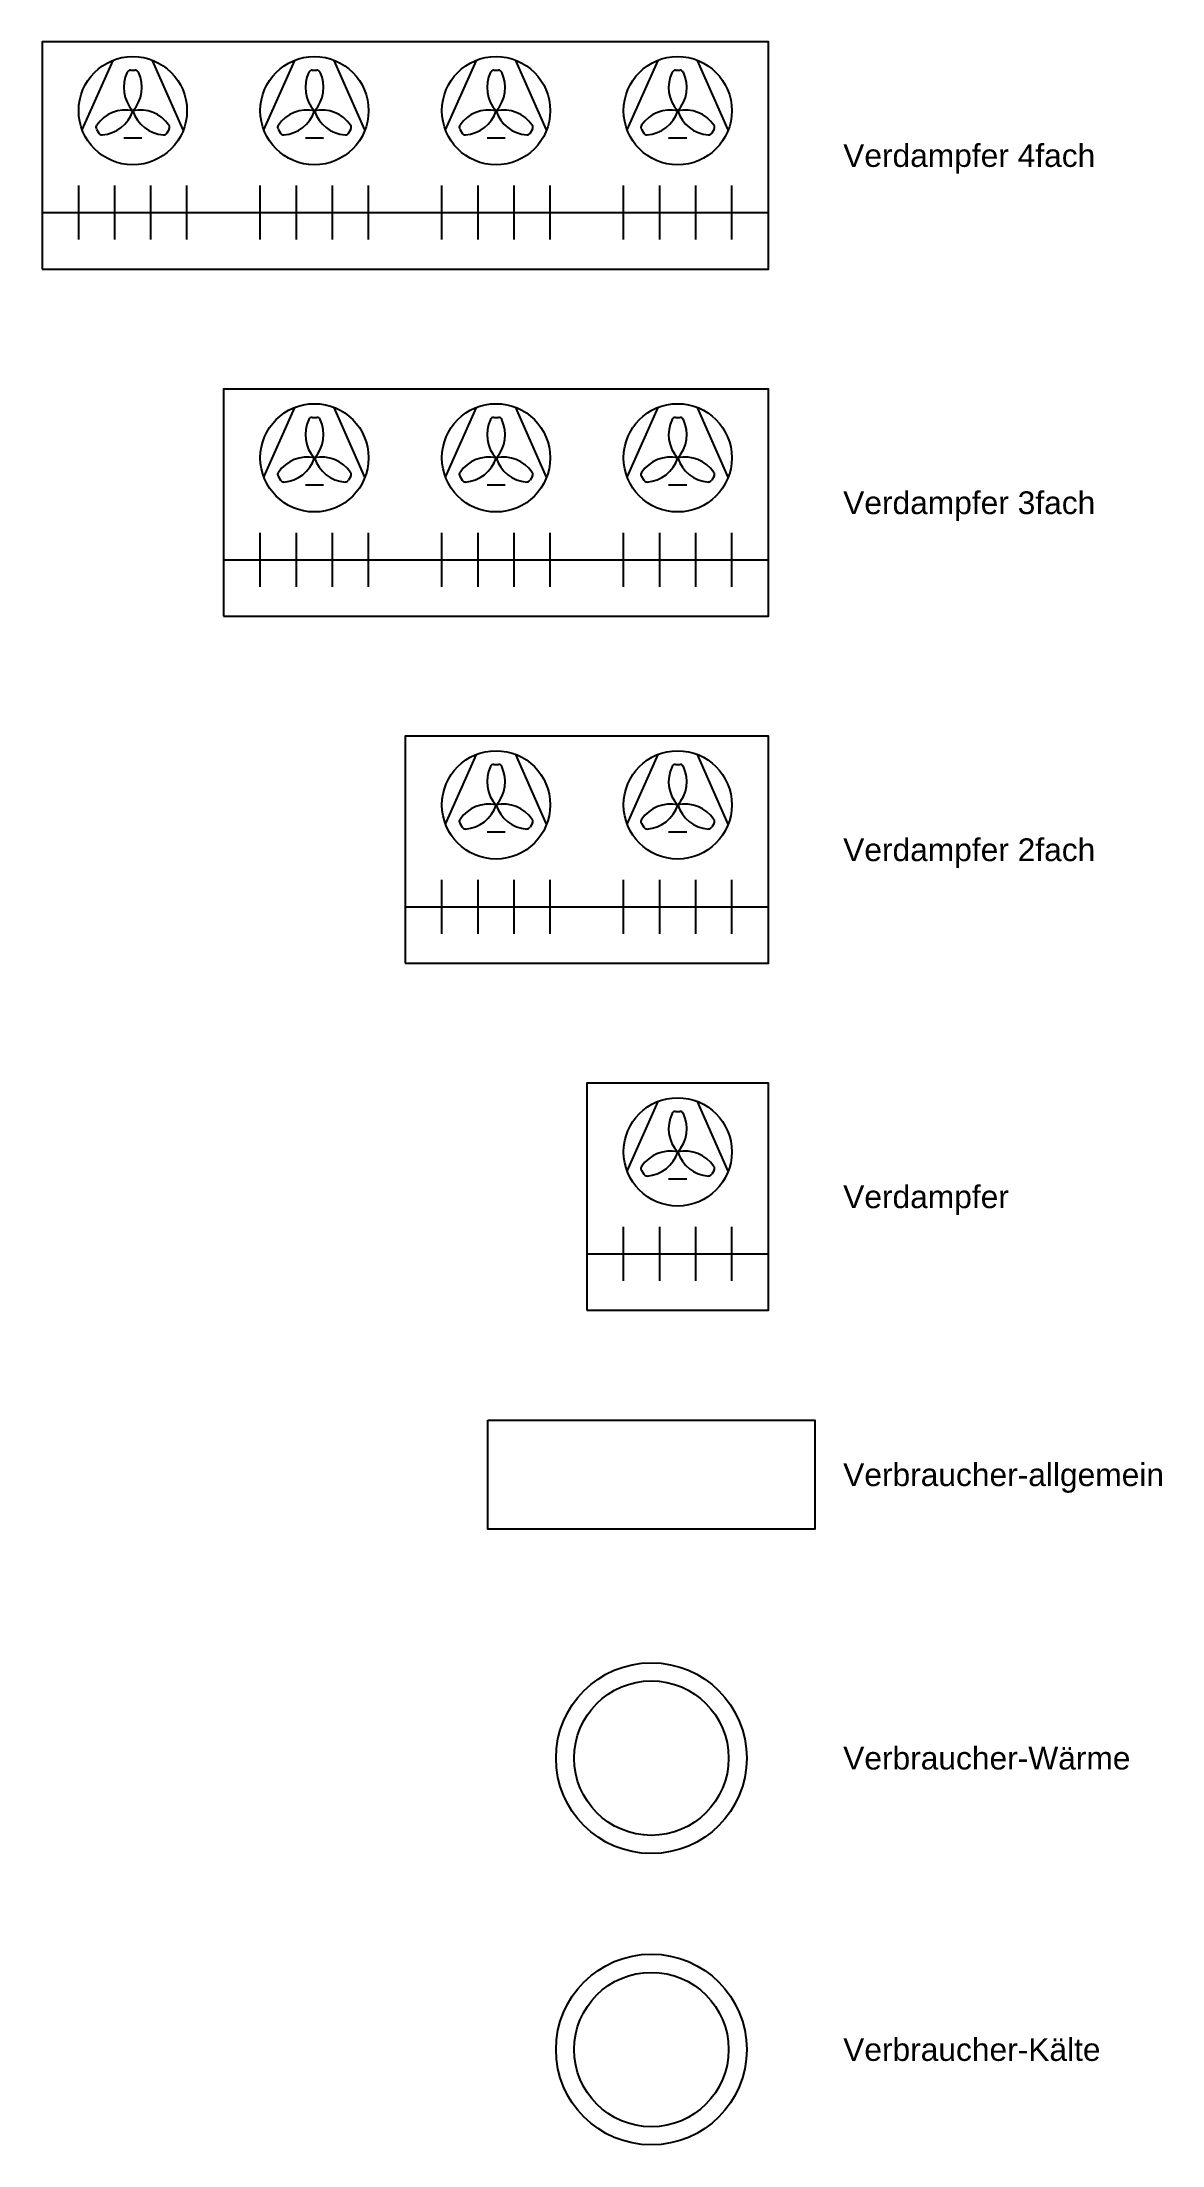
# Model space of a CAD drawing. Header units: millimetres. Extents: x -3235 to 2931, y -9767 to 1808.
import ezdxf
from ezdxf.enums import TextEntityAlignment as Align

# ---------------------------------------------------------------- set-up
doc = ezdxf.new("R2010")
doc.units = ezdxf.units.MM
doc.styles.get("Standard").update_dxf_attribs({"font": 'arial.ttf'})

# ---------------------------------------------------------------- blocks, each defined once
blk = doc.blocks.new('Verbraucher-allgemein')
blk.add_lwpolyline([(-900, 300), (900, 300), (900, -300), (-900, -300)], close=True)
blk = doc.blocks.new('Verdampfer')
at = {"color": 0, "linetype": 'Continuous', "transparency": 33554687}
for p, q in [((-278, 141), (-108, 524)), ((-13, 470), (13, 470)), ((278, 141), (108, 524)), ((-200, 146), (-187, 124)), ((200, 146), (187, 124)), ((-50, 98), (50, 98)), ((-298, -463), (-298, -165)), ((-99, -463), (-99, -165)), ((99, -463), (99, -165)), ((298, -463), (298, -165)), ((-500, -314), (500, -314))]:
    blk.add_line(p, q, dxfattribs=at)
blk.add_lwpolyline([(-500, -625), (500, -625), (500, 625), (-500, 625)], close=True, dxfattribs=at)
blk.add_circle((0, 247), 298, dxfattribs=at)
for centre, radius, start, end in [((-13, 450), 19.8, 90, 154.2902), ((13, 450), 19.8, 25.7098, 90), ((142, 375), 192, 154.2902, 222.1778), ((-142, 375), 192, 317.8222, 25.7098), ((-40, 59), 192, 77.8222, 145.7098), ((-183, 305), 192, 274.2902, 342.1778), ((40, 59), 192, 34.2902, 102.1778), ((183, 305), 192, 197.8222, 265.7098), ((-183, 156), 19.8, 145.7098, 210), ((-170, 134), 19.8, 210, 274.2902), ((170, 134), 19.8, 265.7098, 330), ((183, 156), 19.8, 330, 34.2902)]:
    blk.add_arc(centre, radius, start, end, dxfattribs=at)
blk = doc.blocks.new('Verdampfer 2fach')
at = {"color": 0, "linetype": 'Continuous', "transparency": 33554687}
for p, q in [((-778, 141), (-608, 524)), ((-513, 470), (-487, 470)), ((-222, 141), (-392, 524)), ((222, 141), (392, 524)), ((487, 470), (513, 470)), ((778, 141), (608, 524)), ((-700, 146), (-687, 124)), ((-300, 146), (-313, 124)), ((300, 146), (313, 124)), ((700, 146), (687, 124)), ((-550, 98), (-450, 98)), ((450, 98), (550, 98)), ((-798, -463), (-798, -165)), ((-599, -463), (-599, -165)), ((-401, -463), (-401, -165)), ((-202, -463), (-202, -165)), ((202, -463), (202, -165)), ((401, -463), (401, -165)), ((599, -463), (599, -165)), ((798, -463), (798, -165)), ((-1000, -314), (0, -314)), ((0, -314), (1000, -314))]:
    blk.add_line(p, q, dxfattribs=at)
blk.add_lwpolyline([(-1000, -625), (1000, -625), (1000, 625), (-1000, 625)], close=True, dxfattribs=at)
for centre in [(-500, 247), (500, 247)]:
    blk.add_circle(centre, 298, dxfattribs=at)
for centre, radius, start, end in [((-513, 450), 19.8, 90, 154.2902), ((-487, 450), 19.8, 25.7098, 90), ((487, 450), 19.8, 90, 154.2902), ((513, 450), 19.8, 25.7098, 90), ((-358, 375), 192, 154.2902, 222.1778), ((-642, 375), 192, 317.8222, 25.7098), ((642, 375), 192, 154.2902, 222.1778), ((358, 375), 192, 317.8222, 25.7098), ((-540, 59), 192, 77.8222, 145.7098), ((-683, 305), 192, 274.2902, 342.1778), ((-460, 59), 192, 34.2902, 102.1778), ((-317, 305), 192, 197.8222, 265.7098), ((460, 59), 192, 77.8222, 145.7098), ((317, 305), 192, 274.2902, 342.1778), ((540, 59), 192, 34.2902, 102.1778), ((683, 305), 192, 197.8222, 265.7098), ((-683, 156), 19.8, 145.7098, 210), ((-670, 134), 19.8, 210, 274.2902), ((-330, 134), 19.8, 265.7098, 330), ((-317, 156), 19.8, 330, 34.2902), ((317, 156), 19.8, 145.7098, 210), ((330, 134), 19.8, 210, 274.2902), ((670, 134), 19.8, 265.7098, 330), ((683, 156), 19.8, 330, 34.2902)]:
    blk.add_arc(centre, radius, start, end, dxfattribs=at)
blk = doc.blocks.new('Verdampfer 3fach')
at = {"color": 0, "linetype": 'Continuous', "transparency": 33554687}
for p, q in [((-1278, 141), (-1108, 524)), ((-1013, 470), (-987, 470)), ((-722, 141), (-892, 524)), ((-278, 141), (-108, 524)), ((-13, 470), (13, 470)), ((278, 141), (108, 524)), ((722, 141), (892, 524)), ((987, 470), (1013, 470)), ((1278, 141), (1108, 524)), ((-1200, 146), (-1187, 124)), ((-800, 146), (-813, 124)), ((-200, 146), (-187, 124)), ((200, 146), (187, 124)), ((800, 146), (813, 124)), ((1200, 146), (1187, 124)), ((-1050, 98), (-950, 98)), ((-50, 98), (50, 98)), ((950, 98), (1050, 98)), ((-1298, -463), (-1298, -165)), ((-1099, -463), (-1099, -165)), ((-901, -463), (-901, -165)), ((-702, -463), (-702, -165)), ((-298, -463), (-298, -165)), ((-99, -463), (-99, -165)), ((99, -463), (99, -165)), ((298, -463), (298, -165)), ((702, -463), (702, -165)), ((901, -463), (901, -165)), ((1099, -463), (1099, -165)), ((1298, -463), (1298, -165)), ((-1500, -314), (-500, -314)), ((-500, -314), (500, -314)), ((500, -314), (1500, -314))]:
    blk.add_line(p, q, dxfattribs=at)
blk.add_lwpolyline([(-1500, -625), (1500, -625), (1500, 625), (-1500, 625)], close=True, dxfattribs=at)
for centre in [(-1000, 247), (0, 247), (1000, 247)]:
    blk.add_circle(centre, 298, dxfattribs=at)
for centre, radius, start, end in [((-1013, 450), 19.8, 90, 154.2902), ((-987, 450), 19.8, 25.7098, 90), ((-13, 450), 19.8, 90, 154.2902), ((13, 450), 19.8, 25.7098, 90), ((987, 450), 19.8, 90, 154.2902), ((1013, 450), 19.8, 25.7098, 90), ((-858, 375), 192, 154.2902, 222.1778), ((-1142, 375), 192, 317.8222, 25.7098), ((142, 375), 192, 154.2902, 222.1778), ((-142, 375), 192, 317.8222, 25.7098), ((1142, 375), 192, 154.2902, 222.1778), ((858, 375), 192, 317.8222, 25.7098), ((-1040, 59), 192, 77.8222, 145.7098), ((-1183, 305), 192, 274.2902, 342.1778), ((-960, 59), 192, 34.2902, 102.1778), ((-817, 305), 192, 197.8222, 265.7098), ((-40, 59), 192, 77.8222, 145.7098), ((-183, 305), 192, 274.2902, 342.1778), ((40, 59), 192, 34.2902, 102.1778), ((183, 305), 192, 197.8222, 265.7098), ((960, 59), 192, 77.8222, 145.7098), ((817, 305), 192, 274.2902, 342.1778), ((1040, 59), 192, 34.2902, 102.1778), ((1183, 305), 192, 197.8222, 265.7098), ((-1183, 156), 19.8, 145.7098, 210), ((-1170, 134), 19.8, 210, 274.2902), ((-830, 134), 19.8, 265.7098, 330), ((-817, 156), 19.8, 330, 34.2902), ((-183, 156), 19.8, 145.7098, 210), ((-170, 134), 19.8, 210, 274.2902), ((170, 134), 19.8, 265.7098, 330), ((183, 156), 19.8, 330, 34.2902), ((817, 156), 19.8, 145.7098, 210), ((830, 134), 19.8, 210, 274.2902), ((1170, 134), 19.8, 265.7098, 330), ((1183, 156), 19.8, 330, 34.2902)]:
    blk.add_arc(centre, radius, start, end, dxfattribs=at)
blk = doc.blocks.new('Verdampfer 4fach')
at = {"color": 0, "linetype": 'Continuous', "transparency": 33554687}
for p, q in [((-1778, 141), (-1608, 524)), ((-1513, 470), (-1487, 470)), ((-1222, 141), (-1392, 524)), ((-778, 141), (-608, 524)), ((-513, 470), (-487, 470)), ((-222, 141), (-392, 524)), ((222, 141), (392, 524)), ((487, 470), (513, 470)), ((778, 141), (608, 524)), ((1222, 141), (1392, 524)), ((1487, 470), (1513, 470)), ((1778, 141), (1608, 524)), ((-1700, 146), (-1687, 124)), ((-1300, 146), (-1313, 124)), ((-700, 146), (-687, 124)), ((-300, 146), (-313, 124)), ((300, 146), (313, 124)), ((700, 146), (687, 124)), ((1300, 146), (1313, 124)), ((1700, 146), (1687, 124)), ((-1550, 98), (-1450, 98)), ((-550, 98), (-450, 98)), ((450, 98), (550, 98)), ((1450, 98), (1550, 98)), ((-1798, -463), (-1798, -165)), ((-1599, -463), (-1599, -165)), ((-1401, -463), (-1401, -165)), ((-1202, -463), (-1202, -165)), ((-798, -463), (-798, -165)), ((-599, -463), (-599, -165)), ((-401, -463), (-401, -165)), ((-202, -463), (-202, -165)), ((202, -463), (202, -165)), ((401, -463), (401, -165)), ((599, -463), (599, -165)), ((798, -463), (798, -165)), ((1202, -463), (1202, -165)), ((1401, -463), (1401, -165)), ((1599, -463), (1599, -165)), ((1798, -463), (1798, -165)), ((-2000, -314), (-1000, -314)), ((-1000, -314), (0, -314)), ((0, -314), (1000, -314)), ((1000, -314), (2000, -314))]:
    blk.add_line(p, q, dxfattribs=at)
blk.add_lwpolyline([(-2000, -625), (2000, -625), (2000, 625), (-2000, 625)], close=True, dxfattribs=at)
for centre in [(-1500, 247), (-500, 247), (500, 247), (1500, 247)]:
    blk.add_circle(centre, 298, dxfattribs=at)
for centre, radius, start, end in [((-1513, 450), 19.8, 90, 154.2902), ((-1487, 450), 19.8, 25.7098, 90), ((-513, 450), 19.8, 90, 154.2902), ((-487, 450), 19.8, 25.7098, 90), ((487, 450), 19.8, 90, 154.2902), ((513, 450), 19.8, 25.7098, 90), ((1487, 450), 19.8, 90, 154.2902), ((1513, 450), 19.8, 25.7098, 90), ((-1358, 375), 192, 154.2902, 222.1778), ((-1642, 375), 192, 317.8222, 25.7098), ((-358, 375), 192, 154.2902, 222.1778), ((-642, 375), 192, 317.8222, 25.7098), ((642, 375), 192, 154.2902, 222.1778), ((358, 375), 192, 317.8222, 25.7098), ((1642, 375), 192, 154.2902, 222.1778), ((1358, 375), 192, 317.8222, 25.7098), ((-1540, 59), 192, 77.8222, 145.7098), ((-1683, 305), 192, 274.2902, 342.1778), ((-1460, 59), 192, 34.2902, 102.1778), ((-1317, 305), 192, 197.8222, 265.7098), ((-540, 59), 192, 77.8222, 145.7098), ((-683, 305), 192, 274.2902, 342.1778), ((-460, 59), 192, 34.2902, 102.1778), ((-317, 305), 192, 197.8222, 265.7098), ((460, 59), 192, 77.8222, 145.7098), ((317, 305), 192, 274.2902, 342.1778), ((540, 59), 192, 34.2902, 102.1778), ((683, 305), 192, 197.8222, 265.7098), ((1460, 59), 192, 77.8222, 145.7098), ((1317, 305), 192, 274.2902, 342.1778), ((1540, 59), 192, 34.2902, 102.1778), ((1683, 305), 192, 197.8222, 265.7098), ((-1683, 156), 19.8, 145.7098, 210), ((-1670, 134), 19.8, 210, 274.2902), ((-1330, 134), 19.8, 265.7098, 330), ((-1317, 156), 19.8, 330, 34.2902), ((-683, 156), 19.8, 145.7098, 210), ((-670, 134), 19.8, 210, 274.2902), ((-330, 134), 19.8, 265.7098, 330), ((-317, 156), 19.8, 330, 34.2902), ((317, 156), 19.8, 145.7098, 210), ((330, 134), 19.8, 210, 274.2902), ((670, 134), 19.8, 265.7098, 330), ((683, 156), 19.8, 330, 34.2902), ((1317, 156), 19.8, 145.7098, 210), ((1330, 134), 19.8, 210, 274.2902), ((1670, 134), 19.8, 265.7098, 330), ((1683, 156), 19.8, 330, 34.2902)]:
    blk.add_arc(centre, radius, start, end, dxfattribs=at)
blk = doc.blocks.new('Verbraucher-Wärme')
for radius in [525, 425]:
    blk.add_circle((0, 0), radius)
blk = doc.blocks.new('Verbraucher-Kälte')
for radius in [525, 425]:
    blk.add_circle((0, 0), radius)

msp = doc.modelspace()

# ---------------------------------------------------------------- block references
for name, p in [('Verdampfer 4fach', (-1235, 1183)), ('Verdampfer 3fach', (-735, -728)), ('Verdampfer 2fach', (-235, -2638)), ('Verdampfer', (265, -4548)), ('Verbraucher-allgemein', (120, -6078)), ('Verbraucher-Wärme', (120, -7638)), ('Verbraucher-Kälte', (120, -9242))]:
    msp.add_blockref(name, p)

# ---------------------------------------------------------------- texts
at = {"color": 7}
for s, p in [('Verdampfer 4fach', (1176, 1183)), ('Verdampfer 3fach', (1176, -728)), ('Verdampfer 2fach', (1176, -2638)), ('Verdampfer', (1176, -4548)), ('Verbraucher-allgemein', (1176, -6078)), ('Verbraucher-Wärme', (1176, -7638)), ('Verbraucher-Kälte', (1176, -9242))]:
    msp.add_text(s, height=125, dxfattribs=at).set_placement(p, align=Align.MIDDLE_LEFT)

doc.saveas('drawing.dxf')
